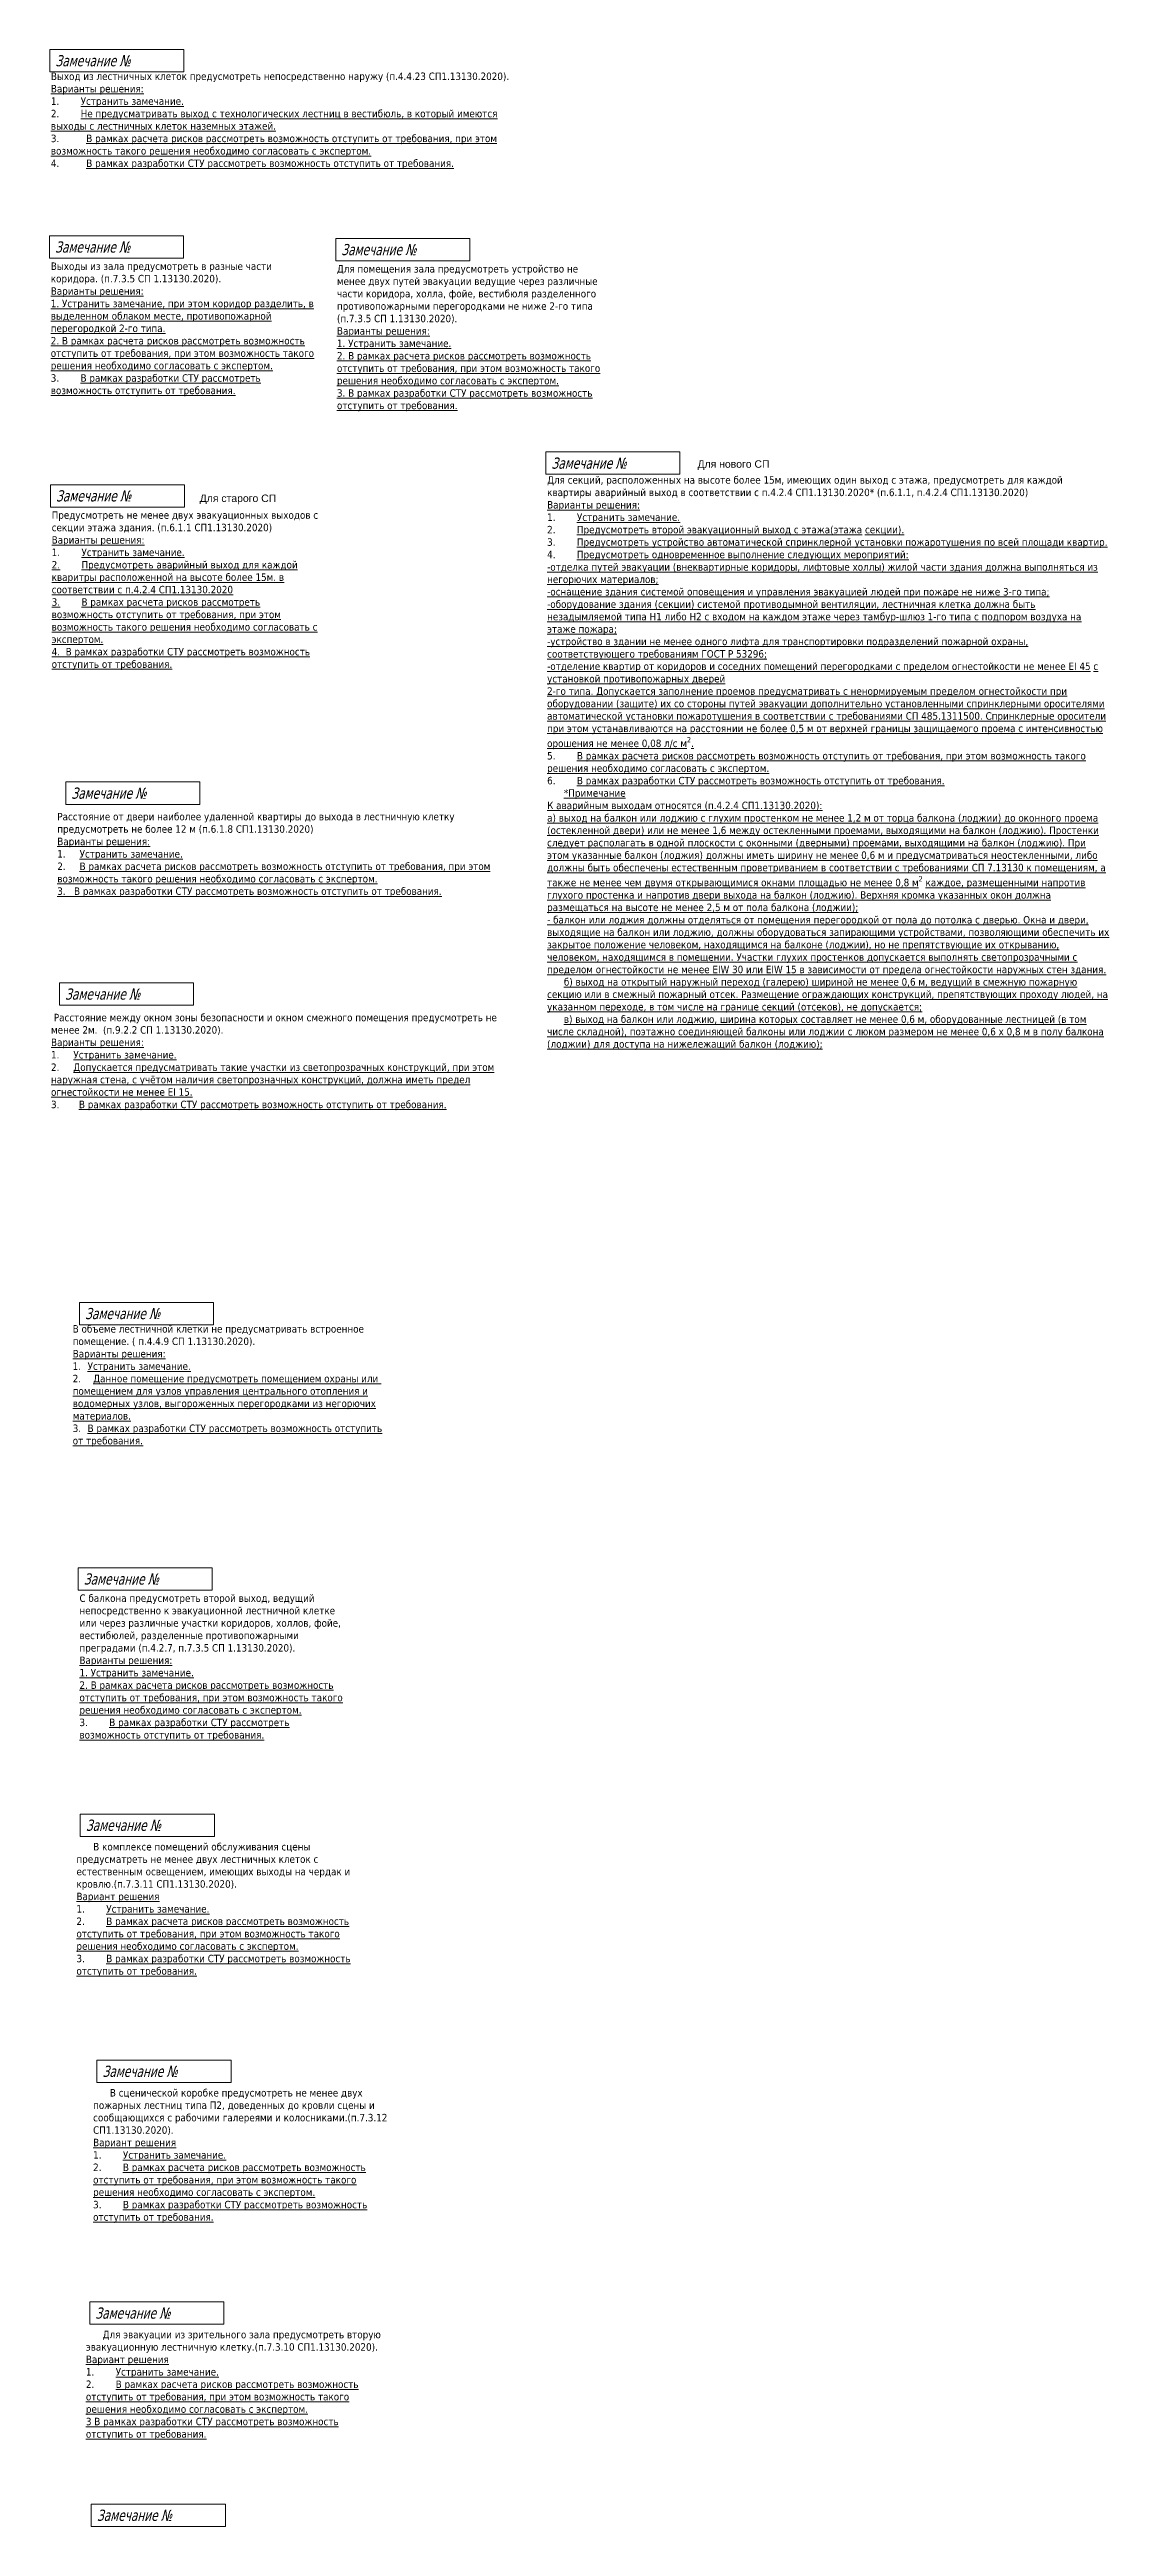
# Model space of a CAD drawing. Header units: millimetres. Extents: x -204396 to 1997851, y -2958255 to 237418.
# Drawn here: x 162335 to 247537, y -1770608 to -1571161 of the extents above; entities that cross this region are included whole.
import ezdxf

# ---------------------------------------------------------------- set-up
doc = ezdxf.new("R2010")
doc.units = ezdxf.units.MM
doc.layers.add('экспертиза', color=1, linetype='Continuous', lineweight=0)
doc.styles.get("Standard").update_dxf_attribs({"font": 'arial.ttf'})
doc.styles.add('ЭКСПЕРТИЗА', font='tahoma.ttf')

msp = doc.modelspace()

# ---------------------------------------------------------------- linework, layer by layer
at = {"layer": 'экспертиза', "color": 4, "lineweight": 0}
for points in [[(162361, -1571161), (173161, -1571161), (173161, -1572961), (162361, -1572961), (162361, -1571161)], [(164646, -1693414), (175446, -1693414), (175446, -1695214), (164646, -1695214), (164646, -1693414)]]:
    msp.add_lwpolyline(points, dxfattribs=at)
at = {"layer": 'экспертиза', "lineweight": 0}
for points in [[(162335, -1586161), (173135, -1586161), (173135, -1587961), (162335, -1587961), (162335, -1586161)], [(185382, -1586371), (196182, -1586371), (196182, -1588171), (185382, -1588171), (185382, -1586371)], [(202308, -1603565), (213108, -1603565), (213108, -1605365), (202308, -1605365), (202308, -1603565)], [(162407, -1606200), (173207, -1606200), (173207, -1608000), (162407, -1608000), (162407, -1606200)], [(163642, -1630140), (174442, -1630140), (174442, -1631940), (163642, -1631940), (163642, -1630140)], [(163138, -1646316), (173938, -1646316), (173938, -1648116), (163138, -1648116), (163138, -1646316)], [(164749, -1672044), (175549, -1672044), (175549, -1673844), (164749, -1673844), (164749, -1672044)], [(164813, -1713245), (175613, -1713245), (175613, -1715045), (164813, -1715045), (164813, -1713245)], [(166154, -1733058), (176954, -1733058), (176954, -1734858), (166154, -1734858), (166154, -1733058)], [(165574, -1752525), (176374, -1752525), (176374, -1754325), (165574, -1754325), (165574, -1752525)], [(165700, -1768808), (176500, -1768808), (176500, -1770608), (165700, -1770608), (165700, -1768808)]]:
    msp.add_lwpolyline(points, dxfattribs=at)

# ---------------------------------------------------------------- texts
at = {"layer": 'экспертиза', "color": 4, "lineweight": 0, "style": 'ЭКСПЕРТИЗА', "oblique": 14.99998, "width": 0.8}
for p in [(162811, -1572511), (165096, -1694764)]:
    msp.add_text('Замечание №', height=900, dxfattribs=at).set_placement(p)
at = {"layer": 'экспертиза', "lineweight": 0, "style": 'ЭКСПЕРТИЗА', "oblique": 14.99998, "width": 0.8}
for p in [(162785, -1587511), (185832, -1587721), (202758, -1604915), (162857, -1607550), (164092, -1631490), (163588, -1647666), (165199, -1673394), (165263, -1714595), (166604, -1734408), (166024, -1753875), (166150, -1770158)]:
    msp.add_text('Замечание №', height=900, dxfattribs=at).set_placement(p)
at = {"layer": 'экспертиза', "color": 4, "lineweight": 0, "ltscale": 100, "char_height": 600, "attachment_point": 1, "style": 'ЭКСПЕРТИЗА'}
for s, insert, width in [('Выход из лестничных клеток предусмотреть непосредственно наружу (п.4.4.23 СП1.13130.2020).\\P\\pt1200;{\\L\\C6;Варианты решения:\\P\\ptz;\\l1.^I\\LУстранить замечание.\\P\\l2.^I\\LНе предусматривать выход с технологических лестниц в вестибюль, в который имеются выходы с лестничных клеток наземных этажей.\\P\\l3.^I\\L  В рамках расчета рисков рассмотреть возможность отступить от требования, при этом возможность такого решения необходимо согласовать с экспертом.\\H0.91667x;\\l\\C0;\\P\\H1.09091x;\\C6;4.^I\\L  В рамках разработки СТУ рассмотреть возможность отступить от требования. }', (162444, -1573015), 37498.32), ('С балкона предусмотреть второй выход, ведущий непосредственно к эвакуационной лестничной клетке или через различные участки коридоров, холлов, фойе, вестибюлей, разделенные противопожарными преградами (п.4.2.7, п.7.3.5 СП 1.13130.2020).\\P\\pt1200;{\\L\\C6;Варианты решения:\\P1. Устранить замечание.\\P2. В рамках расчета рисков рассмотреть возможность отступить от требования, при этом возможность такого решения необходимо согласовать с экспертом.\\H0.91667x;\\l\\C0;\\P\\ptz;\\H1.09091x;\\C6;3.^I\\LВ рамках разработки СТУ рассмотреть возможность отступить от требования. }', (164746, -1695560), 21437.28)]:
    msp.add_mtext(s, dxfattribs=dict(at, insert=insert, width=width))
at = {"layer": 'экспертиза', "lineweight": 0, "ltscale": 100, "char_height": 600, "attachment_point": 1, "style": 'ЭКСПЕРТИЗА'}
for s, insert, width in [('\\pt1200;Выходы из зала предусмотреть в разные части коридора. (п.7.3.5 СП 1.13130.2020).\\P{\\L\\C6;Варианты решения:\\P1. Устранить замечание, при этом коридор разделить, в выделенном облаком месте, противопожарной перегородкой 2-го типа.\\P2. В рамках расчета рисков рассмотреть возможность отступить от требования, при этом возможность такого решения необходимо согласовать с экспертом.\\H0.91667x;\\l\\C0;\\P\\ptz;\\H1.09091x;\\C6;3.^I\\LВ рамках разработки СТУ рассмотреть возможность отступить от требования. }', (162435, -1588307), 21437.28), ('\\pt1200;Для помещения зала предусмотреть устройство не менее двух путей эвакуации ведущие через различные части коридора, холла, фойе, вестибюля разделенного противопожарными перегородками не ниже 2-го типа (п.7.3.5 СП 1.13130.2020).\\P{\\L\\C6;Варианты решения:\\P1. Устранить замечание.\\P2. В рамках расчета рисков рассмотреть возможность отступить от требования, при этом возможность такого решения необходимо согласовать с экспертом.\\H0.91667x;\\l\\C0;\\P\\H1.09091x;\\L\\C6;3. В рамках разработки СТУ рассмотреть возможность отступить от требования. }', (185483, -1588517), 21437.28), ('\\A1;\\pt1200;Для секций, расположенных на высоте более 15м, имеющих один выход с этажа, предусмотреть для каждой квартиры аварийный выход в соответствии с п.4.2.4 СП1.13130.2020* (п.6.1.1, п.4.2.4 СП1.13130.2020){\\L\\C6;\\PВарианты решения:\\P\\ptz;\\l1.^I\\LУстранить замечание. \\P\\l2.^I\\LПредусмотреть второй эвакуационный выход с этажа\\C2;(этажа секции)\\C6;.\\P\\l3.^I\\LПредусмотреть устройство автоматической спринклерной установки пожаротушения по всей площади квартир.\\P\\l4.^I\\LПредусмотреть одновременное выполнение следующих мероприятий:^J-отделка путей эвакуации (внеквартирные коридоры, лифтовые холлы) жилой части здания должна выполняться из негорючих материалов;\\P-оснащение здания системой оповещения и управления эвакуацией людей при пожаре не ниже 3-го типа;\\P-оборудование здания (секции) системой противодымной вентиляции, лестничная клетка должна быть незадымляемой типа Н1 либо Н2 с входом на каждом этаже через тамбур-шлюз 1-го типа с подпором воздуха на этаже пожара;\\P-устройство в здании не менее одного лифта для транспортировки подразделений пожарной охраны, соответствующего требованиям ГОСТ Р 53296;\\P-отделение квартир от коридоров и соседних помещений перегородками с пределом огнестойкости не менее EI\\~45 с установкой противопожарных дверей ^J2-го типа. Допускается заполнение проемов предусматривать с ненормируемым пределом огнестойкости при оборудовании (защите) их со стороны путей эвакуации дополнительно установленными спринклерными оросителями автоматической установки пожаротушения в соответствии с требованиями СП 485.1311500. Спринклерные оросители при этом устанавливаются на расстоянии не более 0,5 м от верхней границы защищаемого проема с интенсивностью орошения не менее 0,08 л/с м\\H0.7x;\\S2^ ;\\H1.42857x;.\\P\\l5.^I\\LВ рамках расчета рисков рассмотреть возможность отступить от требования, при этом возможность такого решения необходимо согласовать с экспертом.\\P\\l6.^I\\LВ рамках разработки СТУ рассмотреть возможность отступить\\~от\\~требования.\\P\\pi1350;*Примечание\\P\\pi0;К аварийным выходам относятся (п.4.2.4 СП1.13130.2020):^Jа) выход на балкон или лоджию с глухим простенком не менее 1,2 м от торца балкона (лоджии) до оконного проема (остекленной двери) или не менее 1,6 между остекленными проемами, выходящими на балкон (лоджию). Простенки следует располагать в одной плоскости с оконными (дверными) проемами, выходящими на балкон (лоджию). При этом указанные балкон (лоджия) должны иметь ширину не менее 0,6 м и предусматриваться неостекленными, либо должны быть обеспечены естественным проветриванием в соответствии с требованиями СП 7.13130 к помещениям, а также не менее чем двумя открывающимися окнами площадью не менее 0,8 м\\H0.7x;\\S2^ ;\\H1.42857x; каждое, размещенными напротив глухого простенка и напротив двери выхода на балкон (лоджию). Верхняя кромка указанных окон должна размещаться на высоте не менее 2,5 м от пола балкона (лоджии);^J- балкон или лоджия должны отделяться от помещения перегородкой от пола до потолка с дверью. Окна и двери, выходящие на балкон или лоджию, должны оборудоваться запирающими устройствами, позволяющими обеспечить их закрытое положение человеком, находящимся на балконе (лоджии), но не препятствующие их открыванию, человеком, находящимся в помещении. Участки глухих простенков допускается выполнять светопрозрачными с пределом огнестойкости не менее EIW 30 или EIW 15 в зависимости от предела огнестойкости наружных стен здания.\\P\\pi1350;б) выход на открытый наружный переход (галерею) шириной не менее 0,6 м, ведущий в смежную пожарную секцию или в смежный пожарный отсек. Размещение ограждающих конструкций, препятствующих проходу людей, на указанном переходе, в том числе на границе секций (отсеков), не допускается;\\Pв) выход на балкон или лоджию, ширина которых составляет не менее 0,6 м, оборудованные лестницей (в том числе складной), поэтажно соединяющей балконы или лоджии с люком размером не менее 0,6 x 0,8 м в полу балкона (лоджии) для доступа на нижележащий балкон (лоджию);}', (202409, -1605519), 43211.23), ('\\pt1200;Предусмотреть не менее двух эвакуационных выходов с секции этажа здания. (п.6.1.1 СП1.13130.2020){\\L\\C6;\\PВарианты решения:\\P\\ptz;\\l1.^I\\LУстранить замечание.\\P2.^IПредусмотреть аварийный выход для каждой кваритры расположенной на высоте более 15м. в соответствии с п.4.2.4 СП1.13130.2020 \\P3.^IВ рамках расчета рисков рассмотреть возможность отступить от требования, при этом возможность такого решения необходимо согласовать с экспертом.\\P4.  В рамках разработки СТУ рассмотреть возможность отступить\\~от\\~требования.}', (162507, -1608346), 21437.28), ('\\pt1200;Расстояние от двери наиболее удаленной квартиры до выхода в лестничную клетку предусмотреть не более 12 м (п.6.1.8 СП1.13130.2020)\\P{\\L\\C6;Варианты решения:\\P\\pt1800;\\l1.^I\\LУстранить замечание.\\P\\l2.^I\\LВ рамках расчета рисков рассмотреть возможность отступить от требования, при этом возможность такого решения необходимо согласовать с экспертом.\\P3.   В рамках разработки СТУ рассмотреть возможность отступить\\~от\\~требования.}', (162959, -1632627), 36725.58), ('\\pt1200; Расстояние между окном зоны безопасности и окном смежного помещения предусмотреть не менее 2м.  (п.9.2.2 СП 1.13130.2020).{\\L\\C6;\\PВарианты решения:\\P\\pt1800;\\l1.^I\\LУстранить замечание.\\P\\l2.^I\\LДопускается предусматривать такие участки из светопрозрачных конструкций, при этом наружная стена, с учётом наличия светопрозначных конструкций, должна иметь предел огнестойкости не менее EI 15.\\P\\l3.^I\\L  В рамках разработки СТУ рассмотреть возможность отступить\\~от\\~требования.}', (162455, -1648803), 36725.58), ('В объеме лестничной клетки не предусматривать встроенное помещение. ( п.4.4.9 СП 1.13130.2020).\\P\\pt1200;{\\L\\C6;Варианты решения:\\P\\l1.^I\\LУстранить замечание.\\P\\l2.^I\\L  Данное помещение предусмотреть помещением охраны или  помещением для узлов управления центрального отопления и водомерных узлов, выгороженных перегородками из негорючих материалов.\\P\\l3.^I\\LВ рамках разработки СТУ рассмотреть возможность отступить от требования. }', (164202, -1673876), 25132.27)]:
    msp.add_mtext(s, dxfattribs=dict(at, insert=insert, width=width))
at = {"layer": 'экспертиза', "color": 2, "char_height": 600, "width": 14933.92, "attachment_point": 1}
for s, insert in [('Для нового СП', (214521, -1604236)), ('Для старого СП', (174432, -1606994))]:
    msp.add_mtext(s, dxfattribs=dict(at, insert=insert))
at = {"layer": 'экспертиза', "lineweight": 0, "ltscale": 100, "transparency": 33554687, "char_height": 600, "width": 23702.99, "attachment_point": 1, "style": 'ЭКСПЕРТИЗА'}
for s, insert in [('\\pi1350;В комплексе помещений обслуживания сцены  предусматреть не менее двух лестничных клеток с естественным освещением, имеющих выходы на чердак и кровлю.(п.7.3.11 СП1.13130.2020).\\P\\pi0;{\\L\\C6;Вариант решения\\P\\pt2400;\\l1.^I\\LУстранить замечание.\\P\\l2.^I\\LВ рамках расчета рисков рассмотреть возможность отступить от требования, при этом возможность такого решения необходимо согласовать с экспертом.\\H0.91667x;\\l\\C0;\\P\\H1.09091x;\\C6;3.^I\\LВ рамках разработки СТУ рассмотреть возможность отступить от требования. }', (164503, -1715574)), ('\\pi1350;В сценической коробке предусмотреть не менее двух пожарных лестниц типа П2, доведенных до кровли сцены и сообщающихся с рабочими галереями и колосниками.(п.7.3.12 СП1.13130.2020).\\P\\pi0;{\\L\\C6;Вариант решения\\P\\pt2400;\\l1.^I\\LУстранить замечание.\\P\\l2.^I\\LВ рамках расчета рисков рассмотреть возможность отступить от требования, при этом возможность такого решения необходимо согласовать с экспертом.\\H0.91667x;\\l\\C0;\\P\\H1.09091x;\\C6;3.^I\\LВ рамках разработки СТУ рассмотреть возможность отступить от требования. }', (165845, -1735388)), ('\\pi1350;Для эвакуации из зрительного зала предусмотреть вторую эвакуационную лестничную клетку.(п.7.3.10 СП1.13130.2020).\\P\\pi0;{\\L\\C6;Вариант решения\\P\\pt2400;\\l1.^I\\LУстранить замечание.\\P\\l2.^I\\LВ рамках расчета рисков рассмотреть возможность отступить от требования, при этом возможность такого решения необходимо согласовать с экспертом.\\H0.91667x;\\l\\C0;\\P\\ptz;\\H1.09091x;\\L\\C6;3 В рамках разработки СТУ рассмотреть возможность отступить от требования. }', (165264, -1754855))]:
    msp.add_mtext(s, dxfattribs=dict(at, insert=insert))

doc.saveas('drawing.dxf')
